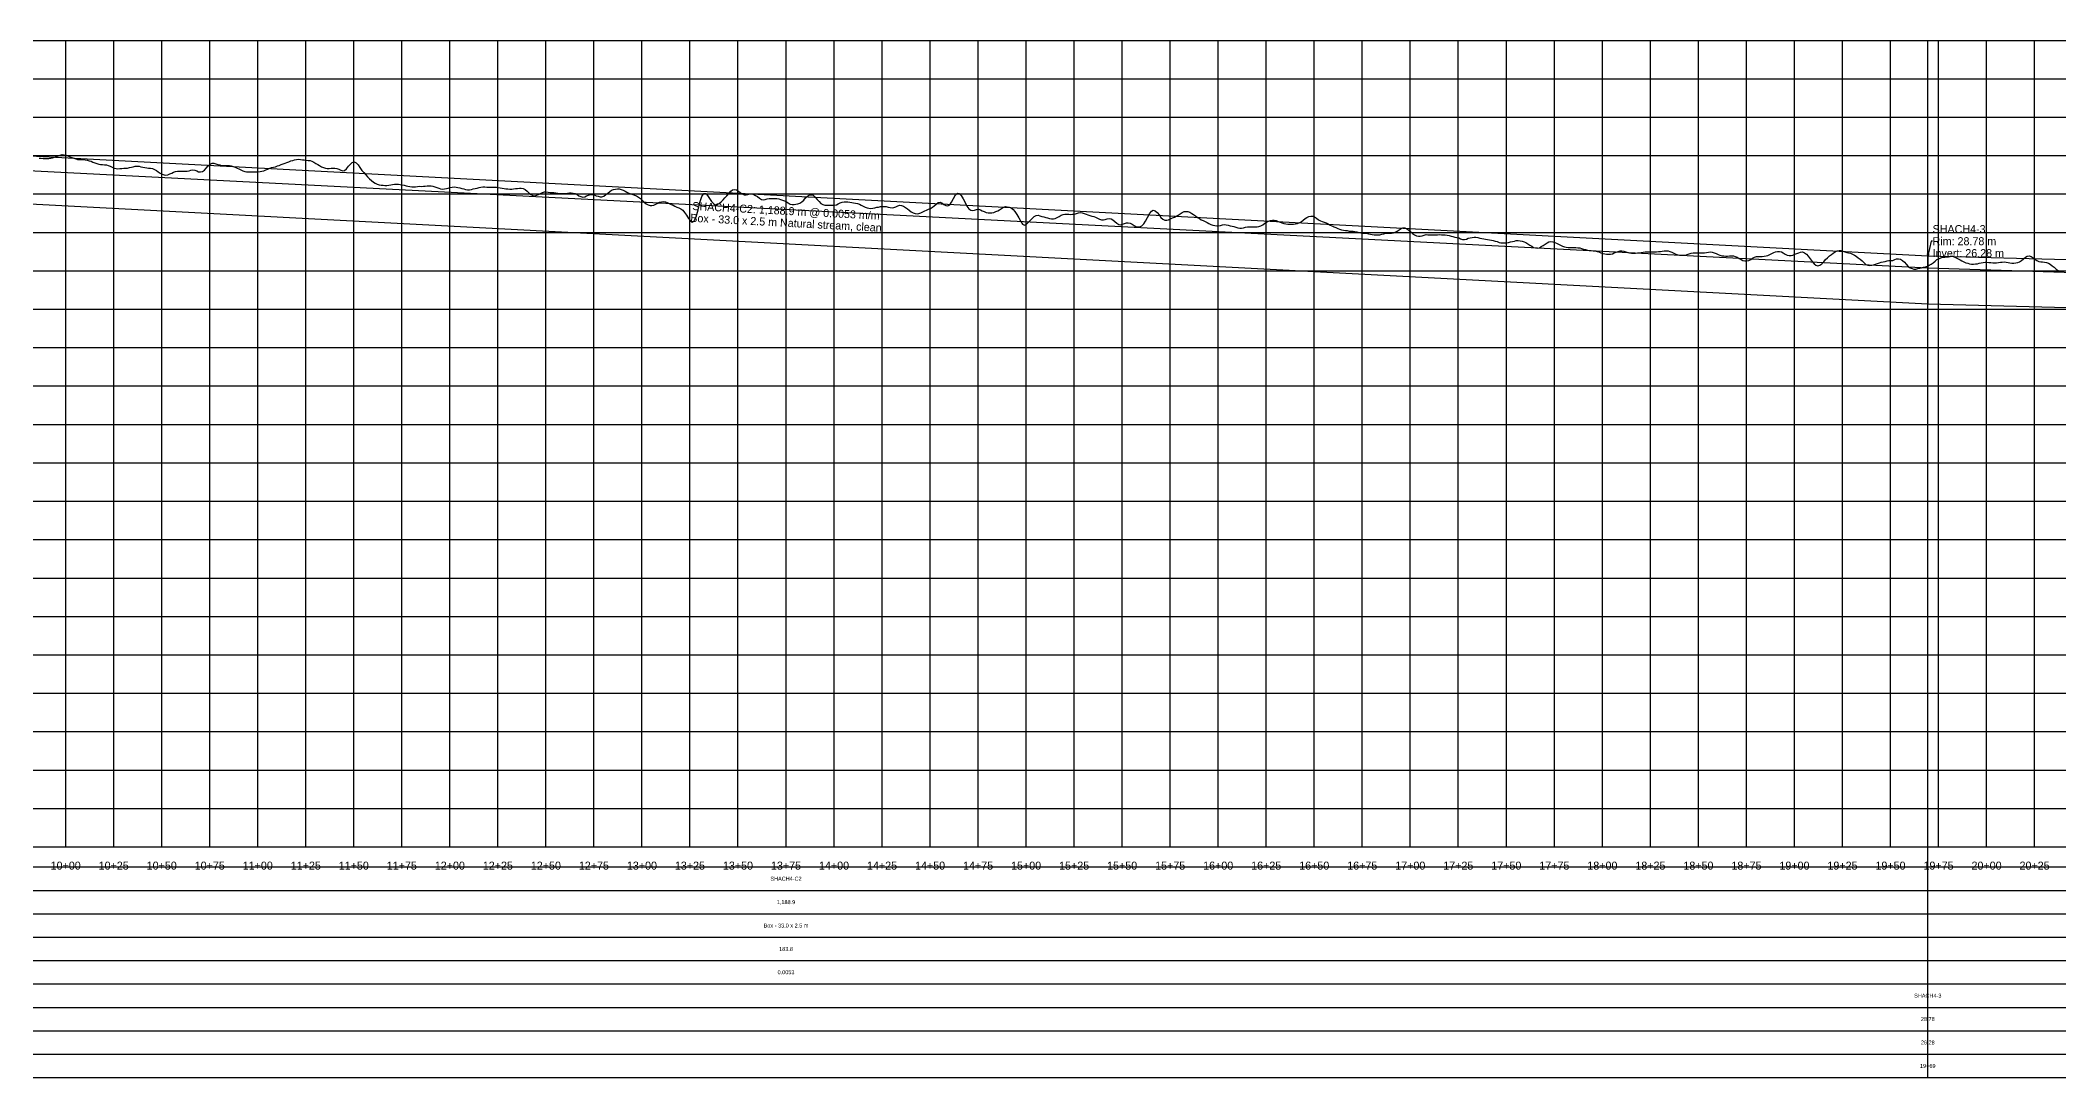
# Model space of a CAD drawing. Extents: x -64 to 8315, y -140 to 402.
# Drawn here: x 987 to 2038, y -140 to 400 of the extents above; entities that cross this region are included whole.
import ezdxf
from ezdxf.enums import TextEntityAlignment as Align

# ---------------------------------------------------------------- set-up
doc = ezdxf.new("R2010")
doc.units = 0
for name, color, linetype in [('Annotation', 7, 'Continuous'), ('Annotation_Table', 254, 'Continuous'), ('Crown', 7, 'Continuous'), ('Grid', 254, 'Continuous'), ('Grid_Text', 7, 'Continuous'), ('Ground_Elevation', 3, 'Continuous'), ('Hydraulic_Grade', 5, 'Continuous'), ('Invert', 7, 'Continuous'), ('Structure', 7, 'Continuous')]:
    doc.layers.add(name, color=color, linetype=linetype)

msp = doc.modelspace()

# ---------------------------------------------------------------- linework, layer by layer
at = {"layer": 'Annotation', "color": 0}
msp.add_lwpolyline([(1971.9, 295.4), (1971.1, 295.4), (1969.4, 287.8)], dxfattribs=at)
msp.add_lwpolyline([(1969.4, 287.8), (1969.2, 288.8), (1970, 288.6)], close=True, dxfattribs=at)
at = {"layer": 'Annotation_Table', "color": 254}
for points in [[(1969.4, -140.2), (1969.4, 400)], [(-25, -30.5), (8300, -30.5)], [(-25, -42.7), (8300, -42.7)], [(-25, -54.9), (8300, -54.9)], [(-25, -67.1), (8300, -67.1)], [(-25, -79.2), (8300, -79.2)], [(-25, -91.4), (8300, -91.4)], [(-25, -103.6), (8300, -103.6)], [(-25, -115.8), (8300, -115.8)], [(-25, -128), (8300, -128)], [(-25, -140.2), (8300, -140.2)]]:
    msp.add_lwpolyline(points, dxfattribs=at)
at = {"layer": 'Crown', "color": 0}
for points in [[(780.5, 350.4), (1969.4, 287.8)], [(1969.4, 287.8), (1969.4, 287.8)], [(1969.4, 287.8), (2931.2, 262.4)]]:
    msp.add_lwpolyline(points, dxfattribs=at)
at = {"layer": 'Grid', "color": 254}
for points in [[(-25, 400), (8300, 400)], [(1000, -20), (1000, 400)], [(1025, -20), (1025, 400)], [(1050, -20), (1050, 400)], [(1075, -20), (1075, 400)], [(1100, -20), (1100, 400)], [(1125, -20), (1125, 400)], [(1150, -20), (1150, 400)], [(1175, -20), (1175, 400)], [(1200, -20), (1200, 400)], [(1225, -20), (1225, 400)], [(1250, -20), (1250, 400)], [(1275, -20), (1275, 400)], [(1300, -20), (1300, 400)], [(1325, -20), (1325, 400)], [(1350, -20), (1350, 400)], [(1375, -20), (1375, 400)], [(1400, -20), (1400, 400)], [(1425, -20), (1425, 400)], [(1450, -20), (1450, 400)], [(1475, -20), (1475, 400)], [(1500, -20), (1500, 400)], [(1525, -20), (1525, 400)], [(1550, -20), (1550, 400)], [(1575, -20), (1575, 400)], [(1600, -20), (1600, 400)], [(1625, -20), (1625, 400)], [(1650, -20), (1650, 400)], [(1675, -20), (1675, 400)], [(1700, -20), (1700, 400)], [(1725, -20), (1725, 400)], [(1750, -20), (1750, 400)], [(1775, -20), (1775, 400)], [(1800, -20), (1800, 400)], [(1825, -20), (1825, 400)], [(1850, -20), (1850, 400)], [(1875, -20), (1875, 400)], [(1900, -20), (1900, 400)], [(1925, -20), (1925, 400)], [(1950, -20), (1950, 400)], [(1975, -20), (1975, 400)], [(2000, -20), (2000, 400)], [(2025, -20), (2025, 400)], [(-25, 380), (8300, 380)], [(-25, 360), (8300, 360)], [(-25, 340), (8300, 340)], [(-25, 320), (8300, 320)], [(-25, 300), (8300, 300)], [(-25, 280), (8300, 280)], [(-25, 260), (8300, 260)], [(-25, 240), (8300, 240)], [(-25, 220), (8300, 220)], [(-25, 200), (8300, 200)], [(-25, 180), (8300, 180)], [(-25, 160), (8300, 160)], [(-25, 140), (8300, 140)], [(-25, 120), (8300, 120)], [(-25, 100), (8300, 100)], [(-25, 80), (8300, 80)], [(-25, 60), (8300, 60)], [(-25, 40), (8300, 40)], [(-25, 20), (8300, 20)], [(-25, 0), (8300, 0)], [(-25, -20), (8300, -20)]]:
    msp.add_lwpolyline(points, dxfattribs=at)
at = {"layer": 'Ground_Elevation', "color": 3}
msp.add_lwpolyline([(986.2, 338.7), (987.2, 338.6), (988.2, 338.4), (989.2, 338.4), (990.2, 338.4), (991.2, 338.4), (992.2, 338.6), (993.2, 338.8), (994.2, 339.1), (995.2, 339.5), (996.2, 339.9), (997.2, 340.2), (998.2, 340.5), (999.2, 340.4), (1000.2, 340.2), (1001.2, 339.8), (1002.2, 339.3), (1003.2, 339), (1004.2, 338.6), (1005.2, 338.3), (1006.2, 338), (1007.2, 338), (1008.2, 338), (1009.2, 337.9), (1010.2, 337.8), (1011.2, 337.6), (1012.2, 337.3), (1013.2, 337), (1014.2, 336.6), (1015.2, 336.2), (1016.2, 335.8), (1017.2, 335.5), (1018.2, 335.3), (1019.2, 335.3), (1020.2, 335.2), (1021.2, 335.1), (1022.2, 334.8), (1023.2, 334.4), (1024.2, 333.9), (1025.2, 333.4), (1026.2, 333.2), (1027.2, 333.1), (1028.2, 333.2), (1029.2, 333.3), (1030.2, 333.4), (1031.2, 333.4), (1032.2, 333.5), (1033.2, 333.7), (1034.2, 333.9), (1035.2, 334.2), (1036.2, 334.4), (1037.2, 334.5), (1038.2, 334.4), (1039.2, 334.2), (1040.2, 333.9), (1041.2, 333.7), (1042.2, 333.6), (1043.2, 333.4), (1044.2, 333.4), (1045.2, 333.2), (1046.2, 332.8), (1047.2, 332.3), (1048.2, 331.6), (1049.2, 330.9), (1050.2, 330.3), (1051.2, 329.9), (1052.2, 329.8), (1053.2, 330), (1054.2, 330.4), (1055.2, 330.9), (1056.2, 331.4), (1057.2, 331.7), (1058.2, 331.9), (1059.2, 331.9), (1060.2, 331.9), (1061.2, 331.8), (1062.2, 331.8), (1063.2, 331.9), (1064.2, 332.1), (1065.2, 332.4), (1066.2, 332.5), (1067.2, 332.4), (1068.2, 332), (1069.2, 331.6), (1070.2, 331.5), (1071.2, 331.7), (1072.2, 332.4), (1073.2, 333.4), (1074.2, 334.6), (1075.2, 335.5), (1076.2, 336), (1077.2, 336), (1078.2, 335.7), (1079.2, 335.4), (1080.2, 335.1), (1081.2, 334.9), (1082.2, 334.8), (1083.2, 334.8), (1084.2, 334.8), (1085.2, 334.8), (1086.2, 334.6), (1087.2, 334.3), (1088.2, 334), (1089.2, 333.5), (1090.2, 333.1), (1091.2, 332.5), (1092.2, 332.1), (1093.2, 331.7), (1094.2, 331.5), (1095.2, 331.5), (1096.2, 331.5), (1097.2, 331.6), (1098.2, 331.6), (1099.2, 331.6), (1100.2, 331.6), (1101.2, 331.7), (1102.2, 331.8), (1103.2, 332.1), (1104.2, 332.5), (1105.2, 333), (1106.2, 333.4), (1107.2, 333.7), (1108.2, 333.9), (1109.2, 334.2), (1110.2, 334.6), (1111.2, 334.9), (1112.2, 335.3), (1113.2, 335.7), (1114.2, 336), (1115.2, 336.4), (1116.2, 336.8), (1117.2, 337.2), (1118.2, 337.5), (1119.2, 337.8), (1120.2, 338), (1121.2, 338.1), (1122.2, 338), (1123.2, 337.8), (1124.2, 337.7), (1125.2, 337.6), (1126.2, 337.5), (1127.2, 337.4), (1128.2, 337.1), (1129.2, 336.5), (1130.2, 335.8), (1131.2, 335.3), (1132.2, 334.8), (1133.2, 334.2), (1134.2, 333.7), (1135.2, 333.4), (1136.2, 333.3), (1137.2, 333.3), (1138.2, 333.4), (1139.2, 333.5), (1140.2, 333.5), (1141.2, 333.3), (1142.2, 332.9), (1143.2, 332.4), (1144.2, 332.1), (1145.2, 332.2), (1146.2, 333.1), (1147.2, 334.4), (1148.2, 335.5), (1149.2, 336.4), (1150.2, 336.7), (1151.2, 336.2), (1152.2, 335.1), (1153.2, 333.7), (1154.2, 332.3), (1155.2, 331.1), (1156.2, 330), (1157.2, 329), (1158.2, 327.9), (1159.2, 327), (1160.2, 326.2), (1161.2, 325.6), (1162.2, 325.1), (1163.2, 324.8), (1164.2, 324.6), (1165.2, 324.5), (1166.2, 324.4), (1167.2, 324.4), (1168.2, 324.5), (1169.2, 324.7), (1170.2, 324.9), (1171.2, 325.1), (1172.2, 325.1), (1173.2, 325.1), (1174.2, 325), (1175.2, 324.8), (1176.2, 324.5), (1177.2, 324.3), (1178.2, 324.1), (1179.2, 323.9), (1180.2, 323.8), (1181.2, 323.8), (1182.2, 323.8), (1183.2, 323.9), (1184.2, 324), (1185.2, 323.9), (1186.2, 324), (1187.2, 324.1), (1188.2, 324.3), (1189.2, 324.3), (1190.2, 324.2), (1191.2, 324), (1192.2, 323.7), (1193.2, 323.3), (1194.2, 323), (1195.2, 322.7), (1196.2, 322.5), (1197.2, 322.6), (1198.2, 322.8), (1199.2, 323.1), (1200.2, 323.4), (1201.2, 323.6), (1202.2, 323.7), (1203.2, 323.6), (1204.2, 323.4), (1205.2, 323.2), (1206.2, 322.9), (1207.2, 322.7), (1208.2, 322.4), (1209.2, 322.2), (1210.2, 322.2), (1211.2, 322.4), (1212.2, 322.6), (1213.2, 322.9), (1214.2, 323.1), (1215.2, 323.4), (1216.2, 323.6), (1217.2, 323.8), (1218.2, 323.8), (1219.2, 323.6), (1220.2, 323.5), (1221.2, 323.5), (1222.2, 323.5), (1223.2, 323.5), (1224.2, 323.5), (1225.2, 323.4), (1226.2, 323.2), (1227.2, 323), (1228.2, 322.9), (1229.2, 322.7), (1230.2, 322.6), (1231.2, 322.5), (1232.2, 322.5), (1233.2, 322.6), (1234.2, 322.8), (1235.2, 322.9), (1236.2, 323.1), (1237.2, 323.1), (1238.2, 322.8), (1239.2, 322.3), (1240.2, 321.5), (1241.2, 320.6), (1242.2, 319.7), (1243.2, 319.2), (1244.2, 319.1), (1245.2, 319.3), (1246.2, 319.7), (1247.2, 320.2), (1248.2, 320.7), (1249.2, 321.1), (1250.2, 321.1), (1251.2, 321), (1252.2, 320.8), (1253.2, 320.8), (1254.2, 320.7), (1255.2, 320.6), (1256.2, 320.5), (1257.2, 320.3), (1258.2, 320.2), (1259.2, 320.2), (1260.2, 320.3), (1261.2, 320.4), (1262.2, 320.6), (1263.2, 320.6), (1264.2, 320.5), (1265.2, 320.2), (1266.2, 319.7), (1267.2, 319.1), (1268.2, 318.6), (1269.2, 318.4), (1270.2, 318.5), (1271.2, 319), (1272.2, 319.4), (1273.2, 319.7), (1274.2, 319.7), (1275.2, 319.5), (1276.2, 319.1), (1277.2, 318.8), (1278.2, 318.5), (1279.2, 318.5), (1280.2, 318.9), (1281.2, 319.7), (1282.2, 320.5), (1283.2, 321.3), (1284.2, 321.9), (1285.2, 322.3), (1286.2, 322.5), (1287.2, 322.6), (1288.2, 322.6), (1289.2, 322.4), (1290.2, 322), (1291.2, 321.5), (1292.2, 321), (1293.2, 320.5), (1294.2, 320.1), (1295.2, 319.7), (1296.2, 319.4), (1297.2, 319), (1298.2, 318.4), (1299.2, 317.7), (1300.2, 316.8), (1301.2, 315.8), (1302.2, 314.9), (1303.2, 314.3), (1304.2, 314), (1305.2, 314), (1306.2, 314.2), (1307.2, 314.7), (1308.2, 315.2), (1309.2, 315.7), (1310.2, 315.9), (1311.2, 316), (1312.2, 315.9), (1313.2, 315.6), (1314.2, 315.1), (1315.2, 314.6), (1316.2, 314.1), (1317.2, 313.7), (1318.2, 313.2), (1319.2, 312.8), (1320.2, 312.3), (1321.2, 311.5), (1322.2, 310.3), (1323.2, 308.9), (1324.2, 307.3), (1325.2, 306), (1326.2, 305.4), (1327.2, 306), (1328.2, 308.1), (1329.2, 311.7), (1330.2, 315.5), (1331.2, 318.6), (1332.2, 320.2), (1333.2, 320.2), (1334.2, 319.2), (1335.2, 317.6), (1336.2, 316.1), (1337.2, 315), (1338.2, 314.4), (1339.2, 314.5), (1340.2, 315.1), (1341.2, 315.9), (1342.2, 316.9), (1343.2, 318), (1344.2, 319.1), (1345.2, 320.3), (1346.2, 321.4), (1347.2, 322.1), (1348.2, 322.4), (1349.2, 322.1), (1350.2, 321.5), (1351.2, 320.7), (1352.2, 320), (1353.2, 319.5), (1354.2, 319.5), (1355.2, 319.7), (1356.2, 320), (1357.2, 320), (1358.2, 319.7), (1359.2, 319.2), (1360.2, 318.6), (1361.2, 317.8), (1362.2, 317.2), (1363.2, 316.9), (1364.2, 317.1), (1365.2, 317.4), (1366.2, 317.6), (1367.2, 317.6), (1368.2, 317.6), (1369.2, 317.6), (1370.2, 317.6), (1371.2, 317.5), (1372.2, 317.2), (1373.2, 316.8), (1374.2, 316.4), (1375.2, 315.9), (1376.2, 315.3), (1377.2, 314.7), (1378.2, 314.5), (1379.2, 314.6), (1380.2, 314.7), (1381.2, 314.9), (1382.2, 315.2), (1383.2, 315.9), (1384.2, 316.8), (1385.2, 318), (1386.2, 318.9), (1387.2, 319.5), (1388.2, 319.6), (1389.2, 319.3), (1390.2, 318.4), (1391.2, 317.2), (1392.2, 316), (1393.2, 315), (1394.2, 314.5), (1395.2, 314.2), (1396.2, 314.2), (1397.2, 314.2), (1398.2, 314.2), (1399.2, 314.2), (1400.2, 314.2), (1401.2, 314.4), (1402.2, 314.9), (1403.2, 315.3), (1404.2, 315.7), (1405.2, 315.9), (1406.2, 315.9), (1407.2, 315.9), (1408.2, 315.8), (1409.2, 315.6), (1410.2, 315.4), (1411.2, 315.2), (1412.2, 315), (1413.2, 314.7), (1414.2, 314.2), (1415.2, 313.6), (1416.2, 313.1), (1417.2, 312.8), (1418.2, 312.6), (1419.2, 312.5), (1420.2, 312.6), (1421.2, 312.8), (1422.2, 313.1), (1423.2, 313.2), (1424.2, 313.4), (1425.2, 313.5), (1426.2, 313.5), (1427.2, 313.4), (1428.2, 313.1), (1429.2, 312.9), (1430.2, 312.8), (1431.2, 312.9), (1432.2, 313.3), (1433.2, 313.8), (1434.2, 314.1), (1435.2, 314), (1436.2, 313.6), (1437.2, 313), (1438.2, 312.3), (1439.2, 311.5), (1440.2, 310.7), (1441.2, 310.1), (1442.2, 309.8), (1443.2, 309.7), (1444.2, 309.9), (1445.2, 310.1), (1446.2, 310.7), (1447.2, 311.2), (1448.2, 311.6), (1449.2, 312), (1450.2, 312.5), (1451.2, 313.1), (1452.2, 313.8), (1453.2, 314.7), (1454.2, 315.6), (1455.2, 315.8), (1456.2, 315.4), (1457.2, 314.6), (1458.2, 314), (1459.2, 313.8), (1460.2, 314.3), (1461.2, 315.7), (1462.2, 317.7), (1463.2, 319.6), (1464.2, 320.5), (1465.2, 320.3), (1466.2, 319.2), (1467.2, 317.4), (1468.2, 315.5), (1469.2, 313.6), (1470.2, 312.3), (1471.2, 311.5), (1472.2, 311.4), (1473.2, 311.6), (1474.2, 311.9), (1475.2, 312), (1476.2, 311.8), (1477.2, 311.3), (1478.2, 310.9), (1479.2, 310.4), (1480.2, 310.1), (1481.2, 310.1), (1482.2, 310.2), (1483.2, 310.4), (1484.2, 310.8), (1485.2, 311.2), (1486.2, 311.8), (1487.2, 312.5), (1488.2, 313.1), (1489.2, 313.4), (1490.2, 313.3), (1491.2, 313.1), (1492.2, 312.7), (1493.2, 311.9), (1494.2, 310.8), (1495.2, 309.3), (1496.2, 307.5), (1497.2, 305.7), (1498.2, 304.3), (1499.2, 303.8), (1500.2, 304.3), (1501.2, 305.3), (1502.2, 306.3), (1503.2, 307.3), (1504.2, 308.2), (1505.2, 308.8), (1506.2, 308.9), (1507.2, 308.6), (1508.2, 308.2), (1509.2, 308.1), (1510.2, 307.8), (1511.2, 307.6), (1512.2, 307.3), (1513.2, 307.1), (1514.2, 307), (1515.2, 307.2), (1516.2, 307.7), (1517.2, 308.3), (1518.2, 308.9), (1519.2, 309.3), (1520.2, 309.5), (1521.2, 309.5), (1522.2, 309.5), (1523.2, 309.3), (1524.2, 309.4), (1525.2, 309.5), (1526.2, 309.8), (1527.2, 310.1), (1528.2, 310.3), (1529.2, 310.1), (1530.2, 309.8), (1531.2, 309.5), (1532.2, 309.1), (1533.2, 308.8), (1534.2, 308.5), (1535.2, 308.2), (1536.2, 307.9), (1537.2, 307.4), (1538.2, 306.9), (1539.2, 306.6), (1540.2, 306.5), (1541.2, 306.7), (1542.2, 307), (1543.2, 307.2), (1544.2, 307.1), (1545.2, 306.5), (1546.2, 305.6), (1547.2, 304.8), (1548.2, 304.1), (1549.2, 304), (1550.2, 304.2), (1551.2, 304.6), (1552.2, 304.9), (1553.2, 305), (1554.2, 304.8), (1555.2, 304.3), (1556.2, 303.6), (1557.2, 303.1), (1558.2, 302.8), (1559.2, 302.9), (1560.2, 303.4), (1561.2, 304.4), (1562.2, 305.8), (1563.2, 307.7), (1564.2, 309.7), (1565.2, 311.1), (1566.2, 311.6), (1567.2, 311.3), (1568.2, 310.4), (1569.2, 309.2), (1570.2, 307.8), (1571.2, 306.8), (1572.2, 306.3), (1573.2, 306.3), (1574.2, 306.6), (1575.2, 307), (1576.2, 307.5), (1577.2, 308), (1578.2, 308.4), (1579.2, 309), (1580.2, 309.6), (1581.2, 310.3), (1582.2, 310.8), (1583.2, 310.9), (1584.2, 310.8), (1585.2, 310.5), (1586.2, 309.9), (1587.2, 309.3), (1588.2, 308.6), (1589.2, 307.8), (1590.2, 307.2), (1591.2, 306.6), (1592.2, 306.1), (1593.2, 305.7), (1594.2, 305.1), (1595.2, 304.6), (1596.2, 304.1), (1597.2, 303.8), (1598.2, 303.5), (1599.2, 303.4), (1600.2, 303.4), (1601.2, 303.6), (1602.2, 303.9), (1603.2, 304.1), (1604.2, 304), (1605.2, 303.8), (1606.2, 303.4), (1607.2, 303.2), (1608.2, 303), (1609.2, 302.7), (1610.2, 302.4), (1611.2, 302.2), (1612.2, 302.2), (1613.2, 302.4), (1614.2, 302.7), (1615.2, 302.8), (1616.2, 302.9), (1617.2, 302.9), (1618.2, 302.9), (1619.2, 302.9), (1620.2, 302.9), (1621.2, 303), (1622.2, 303.4), (1623.2, 304), (1624.2, 304.8), (1625.2, 305.4), (1626.2, 305.9), (1627.2, 306.2), (1628.2, 306.3), (1629.2, 306.3), (1630.2, 306.1), (1631.2, 305.7), (1632.2, 305.3), (1633.2, 304.9), (1634.2, 304.7), (1635.2, 304.4), (1636.2, 304.2), (1637.2, 304.2), (1638.2, 304.2), (1639.2, 304.3), (1640.2, 304.5), (1641.2, 304.7), (1642.2, 305), (1643.2, 305.5), (1644.2, 306.3), (1645.2, 307.2), (1646.2, 307.8), (1647.2, 308.3), (1648.2, 308.5), (1649.2, 308.4), (1650.2, 308.1), (1651.2, 307.4), (1652.2, 306.6), (1653.2, 306), (1654.2, 305.6), (1655.2, 305.3), (1656.2, 304.9), (1657.2, 304.4), (1658.2, 303.8), (1659.2, 303.4), (1660.2, 302.9), (1661.2, 302.5), (1662.2, 302), (1663.2, 301.6), (1664.2, 301.3), (1665.2, 301.1), (1666.2, 301), (1667.2, 300.9), (1668.2, 300.7), (1669.2, 300.7), (1670.2, 300.6), (1671.2, 300.5), (1672.2, 300.3), (1673.2, 300), (1674.2, 299.8), (1675.2, 299.6), (1676.2, 299.6), (1677.2, 299.5), (1678.2, 299.3), (1679.2, 299.1), (1680.2, 298.9), (1681.2, 298.8), (1682.2, 298.7), (1683.2, 298.7), (1684.2, 298.8), (1685.2, 299), (1686.2, 299.3), (1687.2, 299.5), (1688.2, 299.5), (1689.2, 299.5), (1690.2, 299.5), (1691.2, 299.7), (1692.2, 300.1), (1693.2, 300.7), (1694.2, 301.4), (1695.2, 302), (1696.2, 302.3), (1697.2, 302.3), (1698.2, 301.8), (1699.2, 301.1), (1700.2, 300.3), (1701.2, 299.4), (1702.2, 298.7), (1703.2, 298.2), (1704.2, 298), (1705.2, 298), (1706.2, 298.2), (1707.2, 298.6), (1708.2, 298.9), (1709.2, 298.8), (1710.2, 298.8), (1711.2, 298.7), (1712.2, 298.8), (1713.2, 298.8), (1714.2, 298.8), (1715.2, 298.9), (1716.2, 298.8), (1717.2, 298.8), (1718.2, 298.7), (1719.2, 298.5), (1720.2, 298.3), (1721.2, 298), (1722.2, 297.8), (1723.2, 297.5), (1724.2, 297.3), (1725.2, 297.1), (1726.2, 296.7), (1727.2, 296.3), (1728.2, 296.2), (1729.2, 296.5), (1730.2, 296.9), (1731.2, 297.2), (1732.2, 297.4), (1733.2, 297.5), (1734.2, 297.5), (1735.2, 297.3), (1736.2, 297), (1737.2, 296.8), (1738.2, 296.6), (1739.2, 296.4), (1740.2, 296.3), (1741.2, 296.1), (1742.2, 295.9), (1743.2, 295.7), (1744.2, 295.5), (1745.2, 295.2), (1746.2, 294.8), (1747.2, 294.6), (1748.2, 294.5), (1749.2, 294.5), (1750.2, 294.6), (1751.2, 294.8), (1752.2, 295), (1753.2, 295.3), (1754.2, 295.5), (1755.2, 295.7), (1756.2, 295.7), (1757.2, 295.6), (1758.2, 295.5), (1759.2, 295.1), (1760.2, 294.7), (1761.2, 294.1), (1762.2, 293.4), (1763.2, 292.8), (1764.2, 292.2), (1765.2, 291.9), (1766.2, 291.8), (1767.2, 292), (1768.2, 292.6), (1769.2, 293.2), (1770.2, 293.9), (1771.2, 294.6), (1772.2, 295), (1773.2, 295.2), (1774.2, 295.1), (1775.2, 294.8), (1776.2, 294.3), (1777.2, 293.9), (1778.2, 293.4), (1779.2, 292.9), (1780.2, 292.5), (1781.2, 292.3), (1782.2, 292.2), (1783.2, 292.2), (1784.2, 292.2), (1785.2, 292.1), (1786.2, 292.1), (1787.2, 292), (1788.2, 291.9), (1789.2, 291.6), (1790.2, 291.3), (1791.2, 291), (1792.2, 290.8), (1793.2, 290.6), (1794.2, 290.5), (1795.2, 290.4), (1796.2, 290.3), (1797.2, 290.1), (1798.2, 289.8), (1799.2, 289.3), (1800.2, 289), (1801.2, 288.8), (1802.2, 288.6), (1803.2, 288.6), (1804.2, 288.7), (1805.2, 288.9), (1806.2, 289.3), (1807.2, 289.7), (1808.2, 290), (1809.2, 290.3), (1810.2, 290.3), (1811.2, 290.2), (1812.2, 289.9), (1813.2, 289.6), (1814.2, 289.3), (1815.2, 289.1), (1816.2, 289.1), (1817.2, 289.1), (1818.2, 289.3), (1819.2, 289.4), (1820.2, 289.6), (1821.2, 289.7), (1822.2, 289.8), (1823.2, 289.8), (1824.2, 289.8), (1825.2, 289.9), (1826.2, 289.9), (1827.2, 289.9), (1828.2, 289.9), (1829.2, 290), (1830.2, 290), (1831.2, 290.2), (1832.2, 290.3), (1833.2, 290.4), (1834.2, 290.3), (1835.2, 290.1), (1836.2, 289.7), (1837.2, 289.2), (1838.2, 288.7), (1839.2, 288.3), (1840.2, 288.1), (1841.2, 288.1), (1842.2, 288.1), (1843.2, 288.2), (1844.2, 288.4), (1845.2, 288.8), (1846.2, 289.1), (1847.2, 289.3), (1848.2, 289.4), (1849.2, 289.4), (1850.2, 289.3), (1851.2, 289.3), (1852.2, 289.3), (1853.2, 289.3), (1854.2, 289.5), (1855.2, 289.7), (1856.2, 289.8), (1857.2, 289.7), (1858.2, 289.4), (1859.2, 289), (1860.2, 288.5), (1861.2, 288.1), (1862.2, 287.8), (1863.2, 287.7), (1864.2, 287.6), (1865.2, 287.6), (1866.2, 287.7), (1867.2, 287.8), (1868.2, 287.7), (1869.2, 287.5), (1870.2, 287.1), (1871.2, 286.4), (1872.2, 285.8), (1873.2, 285.3), (1874.2, 285.1), (1875.2, 285.1), (1876.2, 285.4), (1877.2, 285.9), (1878.2, 286.6), (1879.2, 287.1), (1880.2, 287.4), (1881.2, 287.4), (1882.2, 287.4), (1883.2, 287.4), (1884.2, 287.6), (1885.2, 287.7), (1886.2, 288), (1887.2, 288.5), (1888.2, 289), (1889.2, 289.5), (1890.2, 289.9), (1891.2, 290.1), (1892.2, 290.1), (1893.2, 289.8), (1894.2, 289.3), (1895.2, 288.7), (1896.2, 288.2), (1897.2, 287.9), (1898.2, 288), (1899.2, 288.2), (1900.2, 288.6), (1901.2, 289), (1902.2, 289.4), (1903.2, 289.7), (1904.2, 289.8), (1905.2, 289.4), (1906.2, 288.7), (1907.2, 287.6), (1908.2, 286.2), (1909.2, 284.9), (1910.2, 283.7), (1911.2, 282.9), (1912.2, 282.6), (1913.2, 282.9), (1914.2, 283.7), (1915.2, 284.7), (1916.2, 285.8), (1917.2, 286.8), (1918.2, 287.7), (1919.2, 288.5), (1920.2, 289.2), (1921.2, 289.8), (1922.2, 290.3), (1923.2, 290.6), (1924.2, 290.6), (1925.2, 290.2), (1926.2, 289.9), (1927.2, 289.6), (1928.2, 289.4), (1929.2, 289.1), (1930.2, 288.7), (1931.2, 288.2), (1932.2, 287.6), (1933.2, 286.8), (1934.2, 286), (1935.2, 285.1), (1936.2, 284.1), (1937.2, 283.3), (1938.2, 282.9), (1939.2, 282.8), (1940.2, 282.9), (1941.2, 283.1), (1942.2, 283.4), (1943.2, 283.8), (1944.2, 284.1), (1945.2, 284.4), (1946.2, 284.7), (1947.2, 284.9), (1948.2, 285.1), (1949.2, 285.3), (1950.2, 285.4), (1951.2, 285.4), (1952.2, 285.8), (1953.2, 286.2), (1954.2, 286.3), (1955.2, 286), (1956.2, 285.4), (1957.2, 284.4), (1958.2, 283.4), (1959.2, 282.3), (1960.2, 281.6), (1961.2, 281.1), (1962.2, 280.8), (1963.2, 280.9), (1964.2, 281.1), (1965.2, 281.3), (1966.2, 281.5), (1967.2, 281.8), (1968.2, 282), (1969.2, 282.4), (1970.2, 282.9), (1971.2, 283.5), (1972.2, 284.2), (1973.2, 285), (1974.2, 285.8), (1975.2, 286.3), (1976.2, 286.7), (1977.2, 287), (1978.2, 287.1), (1979.2, 287.2), (1980.2, 287.3), (1981.2, 287.6), (1982.2, 287.6), (1983.2, 287.2), (1984.2, 286.7), (1985.2, 286.2), (1986.2, 285.7), (1987.2, 285.1), (1988.2, 284.7), (1989.2, 284.2), (1990.2, 283.9), (1991.2, 283.6), (1992.2, 283.5), (1993.2, 283.5), (1994.2, 283.6), (1995.2, 283.7), (1996.2, 283.9), (1997.2, 284.1), (1998.2, 284.3), (1999.2, 284.4), (2000.2, 284.4), (2001.2, 284.3), (2002.2, 284.3), (2003.2, 284.2), (2004.2, 284.2), (2005.2, 284.2), (2006.2, 284.3), (2007.2, 284.4), (2008.2, 284.5), (2009.2, 284.6), (2010.2, 284.4), (2011.2, 284.3), (2012.2, 284.1), (2013.2, 284), (2014.2, 284), (2015.2, 284.1), (2016.2, 284.3), (2017.2, 284.7), (2018.2, 285.4), (2019.2, 286.2), (2020.2, 287), (2021.2, 287.6), (2022.2, 287.7), (2023.2, 287.4), (2024.2, 286.8), (2025.2, 286.1), (2026.2, 285.4), (2027.2, 284.9), (2028.2, 284.7), (2029.2, 284.6), (2030.2, 284.5), (2031.2, 284.3), (2032.2, 283.9), (2033.2, 283.4), (2034.2, 282.6), (2035.2, 281.8), (2036.2, 280.9), (2037.2, 280.1), (2038.2, 279.4)], dxfattribs=at)
at = {"layer": 'Hydraulic_Grade', "color": 5}
for points in [[(780.5, 342.5), (1969.4, 281.5)], [(1969.4, 281.5), (1969.4, 281.5)], [(1969.4, 281.5), (2931.2, 250.9)]]:
    msp.add_lwpolyline(points, dxfattribs=at)
at = {"layer": 'Invert', "color": 0}
for points in [[(780.5, 325.4), (1969.4, 262.8)], [(1969.4, 262.8), (1969.4, 262.8)], [(1969.4, 262.8), (2931.2, 237.4)]]:
    msp.add_lwpolyline(points, dxfattribs=at)
at = {"layer": 'Structure', "color": 0}
msp.add_lwpolyline([(1969.4, 287.8), (1969.4, 262.8)], dxfattribs=at)
msp.add_lwpolyline([(1969.4, 287.8), (1969.4, 262.8)], dxfattribs=at)

# ---------------------------------------------------------------- texts
at = {"layer": 'Annotation', "color": 0}
for s, p in [('SHACH4-C2: 1,188.9 m @ 0.0053 m/m', (1375, 311.2)), ('Box - 33.0 x 2.5 m Natural stream, clean', (1375, 305))]:
    msp.add_text(s, height=4.167, rotation=356.9889, dxfattribs=at).set_placement(p, align=Align.MIDDLE_CENTER)
for s, height, p in [('SHACH4-3', 4.17, (1971.9, 301.7)), ('Rim: 28.78 m', 4.167, (1971.9, 295.4)), ('Invert: 26.28 m', 4.167, (1971.9, 289.2))]:
    msp.add_text(s, height=height, dxfattribs=at).set_placement(p, align=Align.MIDDLE_LEFT)
at = {"layer": 'Annotation_Table', "color": 0}
for s, height, p in [('SHACH4-C2', 2.08, (1375, -36.6)), ('1,188.9', 2.08, (1375, -48.8)), ('Box - 33.0 x 2.5 m', 2.083, (1375, -61)), ('183.8', 2.08, (1375, -73.2)), ('0.0053', 2.08, (1375, -85.3)), ('SHACH4-3', 2.08, (1969.4, -97.5)), ('28.78', 2.08, (1969.4, -109.7)), ('26.28', 2.08, (1969.4, -121.9)), ('19+69', 2.08, (1969.4, -134.1))]:
    msp.add_text(s, height=height, dxfattribs=at).set_placement(p, align=Align.MIDDLE_CENTER)
at = {"layer": 'Grid_Text', "color": 0}
for s, p in [('10+00', (1000, -27.7)), ('10+25', (1025, -27.7)), ('10+50', (1050, -27.7)), ('10+75', (1075, -27.7)), ('11+00', (1100, -27.7)), ('11+25', (1125, -27.7)), ('11+50', (1150, -27.7)), ('11+75', (1175, -27.7)), ('12+00', (1200, -27.7)), ('12+25', (1225, -27.7)), ('12+50', (1250, -27.7)), ('12+75', (1275, -27.7)), ('13+00', (1300, -27.7)), ('13+25', (1325, -27.7)), ('13+50', (1350, -27.7)), ('13+75', (1375, -27.7)), ('14+00', (1400, -27.7)), ('14+25', (1425, -27.7)), ('14+50', (1450, -27.7)), ('14+75', (1475, -27.7)), ('15+00', (1500, -27.7)), ('15+25', (1525, -27.7)), ('15+50', (1550, -27.7)), ('15+75', (1575, -27.7)), ('16+00', (1600, -27.7)), ('16+25', (1625, -27.7)), ('16+50', (1650, -27.7)), ('16+75', (1675, -27.7)), ('17+00', (1700, -27.7)), ('17+25', (1725, -27.7)), ('17+50', (1750, -27.7)), ('17+75', (1775, -27.7)), ('18+00', (1800, -27.7)), ('18+25', (1825, -27.7)), ('18+50', (1850, -27.7)), ('18+75', (1875, -27.7)), ('19+00', (1900, -27.7)), ('19+25', (1925, -27.7)), ('19+50', (1950, -27.7)), ('19+75', (1975, -27.7)), ('20+00', (2000, -27.7)), ('20+25', (2025, -27.7))]:
    msp.add_text(s, height=4.17, dxfattribs=at).set_placement(p, align=Align.TOP_CENTER)

doc.saveas('drawing.dxf')
